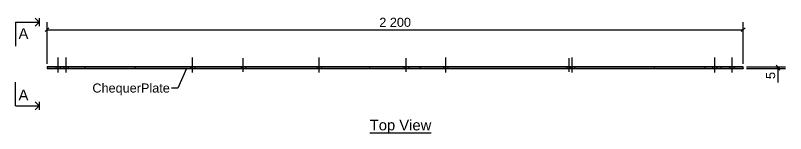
# Model space of a CAD drawing. Header units: millimetres. Extents: x 30 to 21561, y 42 to 1297.
# Drawn here: x 19127 to 21561, y 42 to 415 of the extents above; entities that cross this region are included whole.
import ezdxf

# ---------------------------------------------------------------- set-up
doc = ezdxf.new("R2010")
doc.units = ezdxf.units.MM
doc.linetypes.add('DXK_LINE_DOT1', pattern=[1.8814, 0.9407, -0.9407])
doc.styles.add('Arial', font='ARIAL.TTF', dxfattribs={"height": 0.2})

# ---------------------------------------------------------------- blocks, each defined once
blk = doc.blocks.new('Unknown-3608547-11 - 1186')
at = {"color": 6, "linetype": 'Continuous'}
blk.add_line((20246.5, 45), (20441, 45), dxfattribs=at)
at = {"color": 0, "linetype": 'Continuous'}
blk.add_wipeout([(20441, 52.5), (20441, 87.5), (20246.5, 87.5), (20246.5, 52.5)], dxfattribs=at)
at = {"color": 6, "linetype": 'Continuous', "style": 'Arial'}
blk.add_text('Top View', height=33.43, dxfattribs=at).set_placement((20246.5, 52.5))
blk = doc.blocks.new('Bolt-3608547-1223 - 1186')
at = {"color": 96, "linetype": 'Continuous'}
for p, q in [((19261.7, 234.6), (19261.7, 282.5)), ((19261.7, 234.6), (19261.7, 282.5)), ((19261.7, 234.6), (19261.7, 282.5)), ((19254.7, 252.5), (19254.7, 248)), ((19254.7, 252.5), (19254.7, 248)), ((19254.7, 252.5), (19254.7, 248)), ((19268.7, 252.5), (19268.7, 248)), ((19268.7, 252.5), (19268.7, 248)), ((19268.7, 252.5), (19268.7, 248))]:
    blk.add_line(p, q, dxfattribs=at)
blk = doc.blocks.new('Part-3608547-1221 - 1186')
at = {"color": 30, "linetype": 'Continuous'}
for p, q in [((21426.7, 252.5), (19226.7, 252.5)), ((19226.7, 252.5), (19226.7, 248)), ((21426.7, 248), (19226.7, 248)), ((21426.7, 248), (21426.7, 252.5))]:
    blk.add_line(p, q, dxfattribs=at)
at = {"color": 7, "linetype": 'DXK_LINE_DOT1'}
for p, q in [((19346.7, 248), (19346.7, 252.5)), ((19506.7, 248), (19506.7, 252.5)), ((20246.7, 248), (20246.7, 252.5)), ((20406.7, 248), (20406.7, 252.5)), ((21146.7, 248), (21146.7, 252.5)), ((21306.7, 248), (21306.7, 252.5)), ((21356.7, 248), (21356.7, 252.5))]:
    blk.add_line(p, q, dxfattribs=at)
blk = doc.blocks.new('Bolt-3608547-1222 - 1186')
at = {"color": 96, "linetype": 'Continuous'}
for p, q in [((19286.7, 234.6), (19286.7, 282.5)), ((19686.7, 234.6), (19686.7, 282.5)), ((20086.7, 234.6), (20086.7, 282.5)), ((20486.7, 234.6), (20486.7, 282.5)), ((20886.7, 234.6), (20886.7, 282.5)), ((21336.7, 234.6), (21336.7, 282.5)), ((19279.7, 252.5), (19279.7, 248)), ((19293.7, 252.5), (19293.7, 248)), ((19679.7, 252.5), (19679.7, 248)), ((19693.7, 252.5), (19693.7, 248)), ((20079.7, 252.5), (20079.7, 248)), ((20093.7, 252.5), (20093.7, 248)), ((20479.7, 252.5), (20479.7, 248)), ((20493.7, 252.5), (20493.7, 248)), ((20879.7, 252.5), (20879.7, 248)), ((20893.7, 252.5), (20893.7, 248)), ((21329.7, 252.5), (21329.7, 248)), ((21343.7, 252.5), (21343.7, 248))]:
    blk.add_line(p, q, dxfattribs=at)
blk = doc.blocks.new('Bolt-3608547-1224 - 1186')
at = {"color": 96, "linetype": 'Continuous'}
for p, q in [((21391.7, 234.6), (21391.7, 282.5)), ((21391.7, 234.6), (21391.7, 282.5)), ((21391.7, 234.6), (21391.7, 282.5)), ((21384.7, 252.5), (21384.7, 248)), ((21384.7, 252.5), (21384.7, 248)), ((21384.7, 252.5), (21384.7, 248)), ((21398.7, 252.5), (21398.7, 248)), ((21398.7, 252.5), (21398.7, 248)), ((21398.7, 252.5), (21398.7, 248))]:
    blk.add_line(p, q, dxfattribs=at)
blk = doc.blocks.new('Bolt-3608547-1225 - 1186')
at = {"color": 96, "linetype": 'Continuous'}
for p, q in [((20876.7, 237), (20876.7, 280)), ((20876.7, 237), (20876.7, 280)), ((20876.7, 237), (20876.7, 280)), ((20869.7, 252.5), (20869.7, 248)), ((20869.7, 252.5), (20869.7, 248)), ((20869.7, 252.5), (20869.7, 248)), ((20883.7, 252.5), (20883.7, 248)), ((20883.7, 252.5), (20883.7, 248)), ((20883.7, 252.5), (20883.7, 248))]:
    blk.add_line(p, q, dxfattribs=at)
blk = doc.blocks.new('Bolt-3608547-1226 - 1186')
at = {"color": 96, "linetype": 'Continuous'}
for p, q in [((20361.7, 237), (20361.7, 280)), ((20361.7, 237), (20361.7, 280)), ((20361.7, 237), (20361.7, 280)), ((20354.7, 252.5), (20354.7, 248)), ((20354.7, 252.5), (20354.7, 248)), ((20354.7, 252.5), (20354.7, 248)), ((20368.7, 252.5), (20368.7, 248)), ((20368.7, 252.5), (20368.7, 248)), ((20368.7, 252.5), (20368.7, 248))]:
    blk.add_line(p, q, dxfattribs=at)
blk = doc.blocks.new('Bolt-3608547-1227 - 1186')
at = {"color": 96, "linetype": 'Continuous'}
for p, q in [((19846.7, 237), (19846.7, 280)), ((19846.7, 237), (19846.7, 280)), ((19846.7, 237), (19846.7, 280)), ((19839.7, 252.5), (19839.7, 248)), ((19839.7, 252.5), (19839.7, 248)), ((19839.7, 252.5), (19839.7, 248)), ((19853.7, 252.5), (19853.7, 248)), ((19853.7, 252.5), (19853.7, 248)), ((19853.7, 252.5), (19853.7, 248))]:
    blk.add_line(p, q, dxfattribs=at)
blk = doc.blocks.new('Surfacing-3608547-1228 - 1186')
at = {"color": 7, "linetype": 'Continuous'}
for p, q in [((21426.7, 248), (19226.7, 248)), ((19226.7, 248), (19226.7, 247)), ((21426.7, 247), (19226.7, 247)), ((21426.7, 248), (21426.7, 247))]:
    blk.add_line(p, q, dxfattribs=at)
blk = doc.blocks.new('StraightDimension-3608547-1276 - 1186')
at = {"color": 7, "linetype": 'Continuous'}
for p, q in [((19226.7, 262.5), (19226.7, 394.2)), ((21426.7, 262.5), (21426.7, 394.2)), ((19232.7, 376.2), (19220.7, 364.2)), ((19226.7, 370.2), (21426.7, 370.2)), ((21420.7, 364.2), (21432.7, 376.2))]:
    blk.add_line(p, q, dxfattribs=at)
at = {"color": 0}
blk.add_wipeout([(20382.8, 373.2), (20382.8, 415.2), (20270.7, 415.2), (20270.7, 373.2)], dxfattribs=at)
at = {"color": 96, "style": 'Arial'}
blk.add_text('2 200', height=28.65, dxfattribs=at).set_placement((20276.7, 379.2))
blk = doc.blocks.new('StraightDimension-3608547-1370 - 1186')
at = {"color": 7, "linetype": 'Continuous'}
for p, q in [((21436.7, 252.5), (21560.7, 252.5)), ((21436.7, 248), (21560.7, 248)), ((21530.7, 258.5), (21542.7, 246.5)), ((21542.7, 242), (21530.7, 254)), ((21536.7, 248), (21536.7, 252.5))]:
    blk.add_line(p, q, dxfattribs=at)
at = {"color": 0}
blk.add_wipeout([(21533.7, 242.7), (21491.7, 242.7), (21491.7, 208.5), (21533.7, 208.5)], dxfattribs=at)
at = {"color": 7, "linetype": 'Continuous'}
blk.add_line((21536.7, 248), (21536.7, 203.2), dxfattribs=at)
blk.add_line((21536.7, 248), (21536.7, 203.2), dxfattribs=at)
at = {"color": 96, "style": 'Arial'}
blk.add_text('5', height=28.7, rotation=90.0002, dxfattribs=at).set_placement((21527.7, 214.5))
blk = doc.blocks.new('SectionMark-3608547-1274 - 1186')
at = {"color": 30, "linetype": 'Continuous'}
for p, q in [((19126.7, 393.6), (19201.7, 393.6)), ((19126.7, 130), (19201.7, 130))]:
    blk.add_line(p, q, dxfattribs=at)
at = {"color": 6, "linetype": 'Continuous'}
for p, q in [((19176.7, 393.6), (19201.7, 393.6)), ((19201.7, 393.6), (19189.2, 406.1)), ((19201.7, 393.6), (19189.2, 381.1)), ((19201.7, 406.1), (19201.7, 381.1)), ((19176.7, 130), (19201.7, 130)), ((19201.7, 130), (19189.2, 142.5)), ((19201.7, 130), (19189.2, 117.5)), ((19201.7, 142.5), (19201.7, 117.5))]:
    blk.add_line(p, q, dxfattribs=at)
at = {"color": 0, "linetype": 'Continuous'}
for points in [[(19167.9, 341.1), (19167.9, 376.1), (19136.7, 376.1), (19136.7, 341.1)], [(19167.9, 147.5), (19167.9, 182.5), (19136.7, 182.5), (19136.7, 147.5)]]:
    blk.add_wipeout(points, dxfattribs=at)
at = {"color": 30, "linetype": 'Continuous'}
for p, q in [((19126.7, 393.6), (19126.7, 318.6)), ((19126.7, 130), (19126.7, 205))]:
    blk.add_line(p, q, dxfattribs=at)
at = {"color": 6, "linetype": 'Continuous', "style": 'Arial'}
for p in [(19136.7, 341.1), (19136.7, 147.5)]:
    blk.add_text('A', height=33.4, dxfattribs=at).set_placement(p)
blk = doc.blocks.new('Mark-3608547-3236 - 1186')
at = {"color": 96, "linetype": 'Continuous'}
blk.add_line((19667, 247.5), (19640.5, 185.3), dxfattribs=at)
at = {"color": 0}
blk.add_wipeout([(19614.5, 171.8), (19614.5, 201.8), (19370, 201.8), (19370, 171.8)], dxfattribs=at)
blk.add_wipeout([(19614.5, 171.8), (19614.5, 201.8), (19370, 201.8), (19370, 171.8)], dxfattribs=at)
at = {"color": 96, "linetype": 'Continuous'}
blk.add_line((19640.5, 185.3), (19620.5, 185.3), dxfattribs=at)
at = {"color": 96, "style": 'Arial'}
blk.add_text('ChequerPlate', height=28.652, dxfattribs=at).set_placement((19370, 171.8))

msp = doc.modelspace()

# ---------------------------------------------------------------- block references
for name in ['SectionMark-3608547-1274 - 1186', 'Bolt-3608547-1223 - 1186', 'Bolt-3608547-1222 - 1186', 'Bolt-3608547-1227 - 1186', 'Bolt-3608547-1226 - 1186', 'Bolt-3608547-1225 - 1186', 'Bolt-3608547-1224 - 1186', 'Part-3608547-1221 - 1186', 'Surfacing-3608547-1228 - 1186', 'Unknown-3608547-11 - 1186']:
    msp.add_blockref(name, (0, 0))

# ---------------------------------------------------------------- next in the draw order: block references
for name in ['StraightDimension-3608547-1276 - 1186', 'Mark-3608547-3236 - 1186']:
    msp.add_blockref(name, (0, 0))

# ---------------------------------------------------------------- next in the draw order: block references
msp.add_blockref('StraightDimension-3608547-1370 - 1186', (0, 0))

doc.saveas('drawing.dxf')
